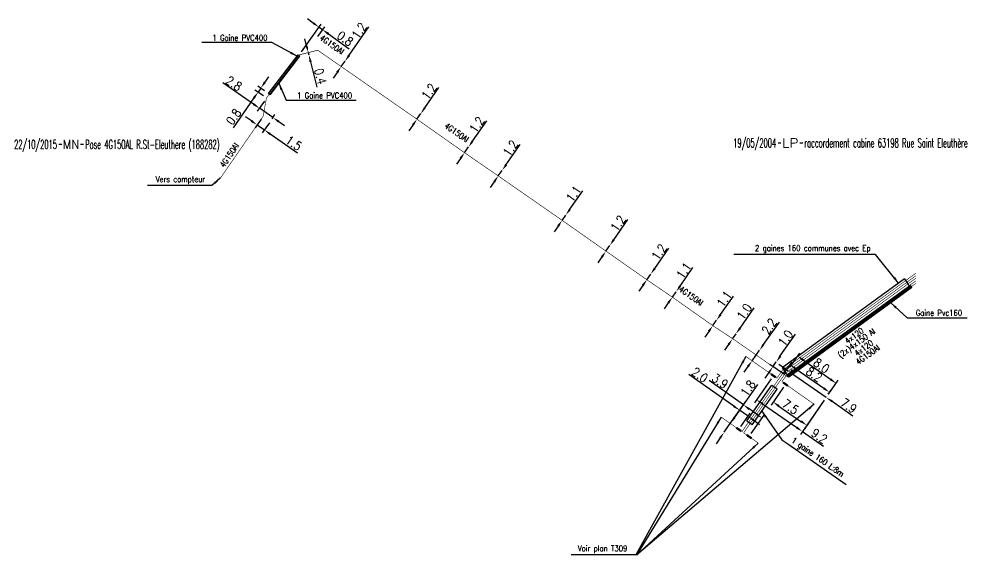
# Model space of a CAD drawing. Header units: millimetres. Extents: x 79134 to 80000, y 145000 to 146008.
# Drawn here: x 79510.7 to 79671.8, y 145165.5 to 145256.6 of the extents above; entities that cross this region are included whole.
import ezdxf
from ezdxf.enums import TextEntityAlignment as Align

# ---------------------------------------------------------------- set-up
doc = ezdxf.new("R2010")
doc.units = ezdxf.units.MM
doc.header["$PDMODE"] = 34
doc.linetypes.add('B_ST_AL', pattern=[2000, 1000, 1000])
doc.layers.get('0').update_dxf_attribs({"linetype": 'CONTINUOUS'})
doc.layers.get('Defpoints').update_dxf_attribs({"linetype": 'CONTINUOUS'})
for name, color, linetype in [('B_100', 3, 'CONTINUOUS'), ('B_110', 1, 'CONTINUOUS'), ('B_300', 7, 'CONTINUOUS'), ('B_400', 7, 'CONTINUOUS'), ('B_910', 7, 'CONTINUOUS')]:
    doc.layers.add(name, color=color, linetype=linetype)
doc.styles.get("Standard").update_dxf_attribs({"font": 'romans.shx', "width": 0.85})
doc.dimstyles.get("Standard").update_dxf_attribs({"dimtxt": 1.5, "dimasz": 1.2, "dimexe": 0.625, "dimexo": 0.625, "dimgap": 0.25, "dimtad": 1, "dimdec": 1, "dimzin": 0, "dimdsep": 46, "dimtxsty": 'Standard', "dimcen": -0.5, "dimclrd": 256, "dimclre": 256, "dimclrt": 256, "dimadec": 0, "dimazin": 0, "dimtfac": 1, "dimtdec": 1, "dimtmove": 0, "dimatfit": 3, "dimfxl": 1, "dimtolj": 1, "dimtzin": 0, "dimarcsym": 0})

# ---------------------------------------------------------------- blocks, each defined once
blk = doc.blocks.new('*D48')
at = {"layer": 'B_100', "linetype": 'Continuous', "lineweight": -2}
for p, q in [((79632.27, 145188.83), (79636.27, 145194.48)), ((79630.54, 145186.38), (79631.58, 145187.85)), ((79631.05, 145186.02), (79631.05, 145186.02)), ((79632.09, 145187.49), (79632.09, 145187.49)), ((79629.85, 145185.4), (79629.16, 145184.42))]:
    blk.add_line(p, q, dxfattribs=at)
at = {"layer": 'B_100', "linetype": 'Continuous'}
for points in [[(79632.11, 145188.94), (79632.44, 145188.71), (79631.58, 145187.85)], [(79629.68, 145185.51), (79630.01, 145185.28), (79630.54, 145186.38)]]:
    blk.add_solid(points, dxfattribs=at)
at = {"layer": 'Defpoints', "color": 0, "linetype": 'Continuous'}
for p in [(79631.58, 145187.85), (79630.54, 145186.38), (79630.54, 145186.38)]:
    blk.add_point(p, dxfattribs=at)
at = {"layer": 'B_100', "linetype": 'Continuous', "insert": (79634.59, 145193.84), "char_height": 1.5, "attachment_point": 5, "rotation": 54.7529}
blk.add_mtext('\\A1;1.8', dxfattribs=at)
blk = doc.blocks.new('*D49')
at = {"layer": 'B_100', "linetype": 'Continuous', "lineweight": -2}
for p, q in [((79641.71, 145197.43), (79643.39, 145199.81)), ((79644.01, 145198.61), (79648.58, 145195.38)), ((79648.24, 145192.81), (79649.92, 145195.19))]:
    blk.add_line(p, q, dxfattribs=at)
at = {"layer": 'B_100', "linetype": 'Continuous'}
for points in [[(79644.12, 145198.77), (79643.89, 145198.44), (79643.03, 145199.3)], [(79648.7, 145195.54), (79648.47, 145195.21), (79649.56, 145194.68)]]:
    blk.add_solid(points, dxfattribs=at)
at = {"layer": 'Defpoints', "color": 0, "linetype": 'Continuous'}
for p in [(79641.34, 145196.92), (79649.56, 145194.68), (79647.88, 145192.3)]:
    blk.add_point(p, dxfattribs=at)
at = {"layer": 'B_100', "linetype": 'Continuous', "insert": (79647.06, 145197.68), "char_height": 1.5, "attachment_point": 5, "rotation": 324.7529}
blk.add_mtext('\\A1;8.0', dxfattribs=at)
blk = doc.blocks.new('B_300_03')
at = {"color": 0, "linetype": 'Continuous'}
blk.add_solid([(-0.5, 0.19), (-0.5, -0.19), (0.5, 0.19), (0.5, -0.19)], dxfattribs=at)
at = {"color": 0, "linetype": 'Continuous', "width": 0.75, "flags": 3}
for tag, p in [('DEF_LEG', (0, -4.25)), ('DEF_COUP', (0, -6.25)), ('DEF_TYPE', (0, -8.25))]:
    blk.add_attdef(tag, text='', height=1.2, dxfattribs=at).set_placement(p, align=Align.MIDDLE)
blk = doc.blocks.new('*D50')
at = {"layer": 'B_100', "linetype": 'Continuous', "lineweight": -2}
for p, q in [((79637.24, 145201.29), (79639.92, 145205.07)), ((79635.28, 145198.51), (79636.55, 145200.31)), ((79634.58, 145197.53), (79633.89, 145196.55))]:
    blk.add_line(p, q, dxfattribs=at)
at = {"layer": 'B_100', "linetype": 'Continuous'}
for points in [[(79637.08, 145201.4), (79637.4, 145201.17), (79636.55, 145200.31)], [(79634.42, 145197.64), (79634.75, 145197.41), (79635.28, 145198.51)]]:
    blk.add_solid(points, dxfattribs=at)
at = {"layer": 'Defpoints', "color": 0, "linetype": 'Continuous'}
for p in [(79636.55, 145200.31), (79636.55, 145200.31), (79635.28, 145198.51)]:
    blk.add_point(p, dxfattribs=at)
at = {"layer": 'B_100', "linetype": 'Continuous', "insert": (79638.18, 145204.36), "char_height": 1.5, "attachment_point": 5, "rotation": 54.7529}
blk.add_mtext('\\A1;2.2', dxfattribs=at)
blk = doc.blocks.new('GIS_MODF')
at = {"color": 0, "linetype": 'Continuous', "flags": 128}
for points in [[(-2.18, -0.01), (-1.68, -0.01)], [(1.52, -0.01), (2.02, -0.01)]]:
    blk.add_lwpolyline(points, dxfattribs=at)
at = {"color": 0, "linetype": 'Continuous', "width": 0.5}
blk.add_attdef('DATE', text='', height=1.5, dxfattribs=at).set_placement((-2.5, -0.8), align=Align.RIGHT)
at = {"color": 0, "linetype": 'Continuous', "width": 1.771291}
blk.add_attdef('USER', text='', height=1.5, dxfattribs=at).set_placement((-1.51, -0.8), (1.28, -0.8), align=Align.FIT)
at = {"color": 0, "linetype": 'Continuous', "width": 0.5}
blk.add_attdef('DESC', (2.29, -0.8), '', height=1.5, dxfattribs=at)
blk = doc.blocks.new('*D161')
at = {"layer": 'B_110', "linetype": 'Continuous', "lineweight": -2}
for p, q in [((79550.2, 145239.25), (79549.21, 145239.93)), ((79551.85, 145239.53), (79550.83, 145238.05)), ((79551.19, 145238.57), (79552.42, 145237.71)), ((79553.26, 145238.93), (79552.06, 145237.2)), ((79553.41, 145237.03), (79558.07, 145233.81))]:
    blk.add_line(p, q, dxfattribs=at)
at = {"layer": 'B_110', "linetype": 'Continuous'}
for points in [[(79550.31, 145239.41), (79550.09, 145239.08), (79551.19, 145238.57)], [(79553.52, 145237.19), (79553.29, 145236.87), (79552.42, 145237.71)]]:
    blk.add_solid(points, dxfattribs=at)
at = {"layer": 'Defpoints', "color": 0, "linetype": 'Continuous'}
for p in [(79552.21, 145240.04), (79553.62, 145239.44), (79552.42, 145237.71)]:
    blk.add_point(p, dxfattribs=at)
at = {"layer": 'B_110', "linetype": 'Continuous', "insert": (79557.41, 145235.48), "char_height": 1.5, "attachment_point": 5, "rotation": 325.3321}
blk.add_mtext('\\A1;1.5', dxfattribs=at)
blk = doc.blocks.new('*D162')
at = {"layer": 'B_110', "linetype": 'Continuous', "lineweight": -2}
for p, q in [((79550.58, 145242.08), (79545.36, 145245.69)), ((79552.41, 145242.62), (79551.21, 145240.89)), ((79553.87, 145239.81), (79551.57, 145241.4)), ((79553.74, 145239.62), (79554.22, 145240.32)), ((79554.86, 145239.12), (79555.84, 145238.44))]:
    blk.add_line(p, q, dxfattribs=at)
at = {"layer": 'B_110', "linetype": 'Continuous'}
for points in [[(79550.69, 145242.25), (79550.46, 145241.92), (79551.57, 145241.4)], [(79554.97, 145239.29), (79554.74, 145238.96), (79553.87, 145239.81)]]:
    blk.add_solid(points, dxfattribs=at)
at = {"layer": 'Defpoints', "color": 0, "linetype": 'Continuous'}
for p in [(79552.77, 145243.14), (79553.38, 145239.1), (79553.87, 145239.81)]:
    blk.add_point(p, dxfattribs=at)
at = {"layer": 'B_110', "linetype": 'Continuous', "insert": (79547.23, 145245.61), "char_height": 1.5, "attachment_point": 5, "rotation": 325.3321}
blk.add_mtext('\\A1;2.8', dxfattribs=at)
blk = doc.blocks.new('*D163')
at = {"layer": 'B_110', "linetype": 'Continuous', "lineweight": -2}
for p, q in [((79552.48, 145245.77), (79553.17, 145246.76)), ((79552.25, 145243.49), (79550.82, 145244.49)), ((79552.46, 145244.33), (79551.28, 145245.15)), ((79551.79, 145244.79), (79551.34, 145244.13)), ((79550.65, 145243.15), (79547.1, 145238.07))]:
    blk.add_line(p, q, dxfattribs=at)
at = {"layer": 'B_110', "linetype": 'Continuous'}
for points in [[(79552.32, 145245.89), (79552.65, 145245.66), (79551.79, 145244.79)], [(79550.48, 145243.27), (79550.81, 145243.04), (79551.34, 145244.13)]]:
    blk.add_solid(points, dxfattribs=at)
at = {"layer": 'Defpoints', "color": 0, "linetype": 'Continuous'}
for p in [(79551.79, 145244.79), (79552.97, 145243.97), (79552.77, 145243.14)]:
    blk.add_point(p, dxfattribs=at)
at = {"layer": 'B_110', "linetype": 'Continuous', "insert": (79547.19, 145239.95), "char_height": 1.5, "attachment_point": 5, "rotation": 55.0636}
blk.add_mtext('\\A1;0.8', dxfattribs=at)
blk = doc.blocks.new('*D164')
at = {"layer": 'B_110', "linetype": 'Continuous', "lineweight": -2}
for p, q in [((79559.59, 145252.01), (79559.3, 145253.18)), ((79559.88, 145250.85), (79559.98, 145250.46)), ((79560.27, 145249.3), (79561.34, 145245))]:
    blk.add_line(p, q, dxfattribs=at)
at = {"layer": 'B_110', "linetype": 'Continuous'}
for points in [[(79559.78, 145252.06), (79559.39, 145251.96), (79559.88, 145250.85)], [(79560.46, 145249.34), (79560.07, 145249.25), (79559.98, 145250.46)]]:
    blk.add_solid(points, dxfattribs=at)
at = {"layer": 'Defpoints', "color": 0, "linetype": 'Continuous'}
for p in [(79559.88, 145250.85), (79559.98, 145250.46), (79559.98, 145250.46)]:
    blk.add_point(p, dxfattribs=at)
at = {"layer": 'B_110', "linetype": 'Continuous', "insert": (79561.92, 145246.81), "char_height": 1.5, "attachment_point": 5, "rotation": 284.0557}
blk.add_mtext('\\A1;0.4', dxfattribs=at)
blk = doc.blocks.new('*D165')
at = {"layer": 'B_110', "linetype": 'Continuous', "lineweight": -2}
for p, q in [((79566.81, 145250.39), (79570.19, 145255.23)), ((79565.46, 145248.47), (79566.12, 145249.41)), ((79564.78, 145247.48), (79564.09, 145246.5))]:
    blk.add_line(p, q, dxfattribs=at)
at = {"layer": 'B_110', "linetype": 'Continuous'}
for points in [[(79566.64, 145250.51), (79566.97, 145250.28), (79566.12, 145249.41)], [(79564.61, 145247.6), (79564.94, 145247.37), (79565.46, 145248.47)]]:
    blk.add_solid(points, dxfattribs=at)
at = {"layer": 'Defpoints', "color": 0, "linetype": 'Continuous'}
for p in [(79566.12, 145249.41), (79566.12, 145249.41), (79565.46, 145248.47)]:
    blk.add_point(p, dxfattribs=at)
at = {"layer": 'B_110', "linetype": 'Continuous', "insert": (79568.51, 145254.58), "char_height": 1.5, "attachment_point": 5, "rotation": 55.0749}
blk.add_mtext('\\A1;1.2', dxfattribs=at)
blk = doc.blocks.new('*D166')
at = {"layer": 'B_110', "linetype": 'Continuous', "lineweight": -2, "transparency": 16777216}
for p, q in [((79579.68, 145241.47), (79582.06, 145244.91)), ((79578.34, 145239.54), (79578.99, 145240.48)), ((79577.65, 145238.55), (79576.97, 145237.57))]:
    blk.add_line(p, q, dxfattribs=at)
at = {"layer": 'B_110', "linetype": 'Continuous', "transparency": 16777216}
for points in [[(79579.51, 145241.58), (79579.84, 145241.36), (79578.99, 145240.48)], [(79577.49, 145238.67), (79577.82, 145238.44), (79578.34, 145239.54)]]:
    blk.add_solid(points, dxfattribs=at)
at = {"layer": 'Defpoints', "color": 0, "linetype": 'Continuous', "transparency": 16777216}
for p in [(79578.34, 145239.54), (79578.99, 145240.48), (79578.99, 145240.48)]:
    blk.add_point(p, dxfattribs=at)
at = {"layer": 'B_110', "linetype": 'Continuous', "transparency": 16777216, "insert": (79580.39, 145244.25), "char_height": 1.5, "attachment_point": 5, "rotation": 55.2606}
blk.add_mtext('\\A1;1.2', dxfattribs=at)
blk = doc.blocks.new('*D167')
at = {"layer": 'B_110', "linetype": 'Continuous', "lineweight": -2, "transparency": 16777216}
for p, q in [((79587.79, 145235.81), (79590.19, 145239.25)), ((79586.42, 145233.85), (79587.1, 145234.83)), ((79585.73, 145232.86), (79585.05, 145231.88))]:
    blk.add_line(p, q, dxfattribs=at)
at = {"layer": 'B_110', "linetype": 'Continuous', "transparency": 16777216}
for points in [[(79587.63, 145235.93), (79587.95, 145235.7), (79587.1, 145234.83)], [(79585.57, 145232.98), (79585.9, 145232.75), (79586.42, 145233.85)]]:
    blk.add_solid(points, dxfattribs=at)
at = {"layer": 'Defpoints', "color": 0, "linetype": 'Continuous', "transparency": 16777216}
for p in [(79587.1, 145234.83), (79587.1, 145234.83), (79586.42, 145233.85)]:
    blk.add_point(p, dxfattribs=at)
at = {"layer": 'B_110', "linetype": 'Continuous', "transparency": 16777216, "insert": (79588.51, 145238.6), "char_height": 1.5, "attachment_point": 5, "rotation": 55.1214}
blk.add_mtext('\\A1;1.2', dxfattribs=at)
blk = doc.blocks.new('*D168')
at = {"layer": 'B_110', "linetype": 'Continuous', "lineweight": -2, "transparency": 16777216}
for p, q in [((79593.51, 145231.83), (79595.9, 145235.26)), ((79592.16, 145229.9), (79592.82, 145230.84)), ((79591.47, 145228.91), (79590.79, 145227.93))]:
    blk.add_line(p, q, dxfattribs=at)
at = {"layer": 'B_110', "linetype": 'Continuous', "transparency": 16777216}
for points in [[(79593.34, 145231.94), (79593.67, 145231.71), (79592.82, 145230.84)], [(79591.31, 145229.03), (79591.64, 145228.8), (79592.16, 145229.9)]]:
    blk.add_solid(points, dxfattribs=at)
at = {"layer": 'Defpoints', "color": 0, "linetype": 'Continuous', "transparency": 16777216}
for p in [(79592.16, 145229.9), (79592.82, 145230.84), (79592.82, 145230.84)]:
    blk.add_point(p, dxfattribs=at)
at = {"layer": 'B_110', "linetype": 'Continuous', "transparency": 16777216, "insert": (79594.23, 145234.61), "char_height": 1.5, "attachment_point": 5, "rotation": 55.0841}
blk.add_mtext('\\A1;1.2', dxfattribs=at)
blk = doc.blocks.new('*D169')
at = {"layer": 'B_110', "linetype": 'Continuous', "lineweight": -2, "transparency": 16777216}
for p, q in [((79604.33, 145224.24), (79606.52, 145227.38)), ((79603.01, 145222.36), (79603.64, 145223.26)), ((79602.32, 145221.38), (79601.63, 145220.39))]:
    blk.add_line(p, q, dxfattribs=at)
at = {"layer": 'B_110', "linetype": 'Continuous', "transparency": 16777216}
for points in [[(79604.17, 145224.36), (79604.49, 145224.13), (79603.64, 145223.26)], [(79602.16, 145221.49), (79602.49, 145221.26), (79603.01, 145222.36)]]:
    blk.add_solid(points, dxfattribs=at)
at = {"layer": 'Defpoints', "color": 0, "linetype": 'Continuous', "transparency": 16777216}
for p in [(79603.64, 145223.26), (79603.64, 145223.26), (79603.01, 145222.36)]:
    blk.add_point(p, dxfattribs=at)
at = {"layer": 'B_110', "linetype": 'Continuous', "transparency": 16777216, "insert": (79604.95, 145226.87), "char_height": 1.5, "attachment_point": 5, "rotation": 54.9867}
blk.add_mtext('\\A1;1.1', dxfattribs=at)
blk = doc.blocks.new('*D170')
at = {"layer": 'B_110', "linetype": 'Continuous', "lineweight": -2, "transparency": 16777216}
for p, q in [((79611.79, 145219.06), (79614.18, 145222.5)), ((79610.45, 145217.13), (79611.1, 145218.08)), ((79609.76, 145216.15), (79609.08, 145215.16))]:
    blk.add_line(p, q, dxfattribs=at)
at = {"layer": 'B_110', "linetype": 'Continuous', "transparency": 16777216}
for points in [[(79611.62, 145219.18), (79611.95, 145218.95), (79611.1, 145218.08)], [(79609.6, 145216.26), (79609.93, 145216.03), (79610.45, 145217.13)]]:
    blk.add_solid(points, dxfattribs=at)
at = {"layer": 'Defpoints', "color": 0, "linetype": 'Continuous', "transparency": 16777216}
for p in [(79610.45, 145217.13), (79611.1, 145218.08), (79611.1, 145218.08)]:
    blk.add_point(p, dxfattribs=at)
at = {"layer": 'B_110', "linetype": 'Continuous', "transparency": 16777216, "insert": (79612.5, 145221.85), "char_height": 1.5, "attachment_point": 5, "rotation": 55.2258}
blk.add_mtext('\\A1;1.2', dxfattribs=at)
blk = doc.blocks.new('*D171')
at = {"layer": 'B_110', "linetype": 'Continuous', "lineweight": -2, "transparency": 16777216}
for p, q in [((79618.75, 145214.2), (79621.15, 145217.63)), ((79617.4, 145212.27), (79618.06, 145213.22)), ((79616.71, 145211.29), (79616.02, 145210.31))]:
    blk.add_line(p, q, dxfattribs=at)
at = {"layer": 'B_110', "linetype": 'Continuous', "transparency": 16777216}
for points in [[(79618.58, 145214.31), (79618.91, 145214.09), (79618.06, 145213.22)], [(79616.55, 145211.41), (79616.88, 145211.18), (79617.4, 145212.27)]]:
    blk.add_solid(points, dxfattribs=at)
at = {"layer": 'Defpoints', "color": 0, "linetype": 'Continuous', "transparency": 16777216}
for p in [(79617.4, 145212.27), (79618.06, 145213.22), (79618.06, 145213.22)]:
    blk.add_point(p, dxfattribs=at)
at = {"layer": 'B_110', "linetype": 'Continuous', "transparency": 16777216, "insert": (79619.47, 145216.98), "char_height": 1.5, "attachment_point": 5, "rotation": 55.0427}
blk.add_mtext('\\A1;1.2', dxfattribs=at)
blk = doc.blocks.new('*D172')
at = {"layer": 'B_110', "linetype": 'Continuous', "lineweight": -2, "transparency": 16777216}
for p, q in [((79623.05, 145211.19), (79625.24, 145214.33)), ((79621.74, 145209.31), (79622.37, 145210.21)), ((79621.05, 145208.32), (79620.36, 145207.34))]:
    blk.add_line(p, q, dxfattribs=at)
at = {"layer": 'B_110', "linetype": 'Continuous', "transparency": 16777216}
for points in [[(79622.89, 145211.31), (79623.22, 145211.08), (79622.37, 145210.21)], [(79620.89, 145208.44), (79621.21, 145208.21), (79621.74, 145209.31)]]:
    blk.add_solid(points, dxfattribs=at)
at = {"layer": 'Defpoints', "color": 0, "linetype": 'Continuous', "transparency": 16777216}
for p in [(79622.37, 145210.21), (79622.37, 145210.21), (79621.74, 145209.31)]:
    blk.add_point(p, dxfattribs=at)
at = {"layer": 'B_110', "linetype": 'Continuous', "transparency": 16777216, "insert": (79623.67, 145213.82), "char_height": 1.5, "attachment_point": 5, "rotation": 55.0816}
blk.add_mtext('\\A1;1.1', dxfattribs=at)
blk = doc.blocks.new('*D173')
at = {"layer": 'B_110', "linetype": 'Continuous', "lineweight": -2, "transparency": 16777216}
for p, q in [((79629.93, 145206.36), (79632.12, 145209.5)), ((79628.61, 145204.47), (79629.24, 145205.38)), ((79627.92, 145203.49), (79627.24, 145202.51))]:
    blk.add_line(p, q, dxfattribs=at)
at = {"layer": 'B_110', "linetype": 'Continuous', "transparency": 16777216}
for points in [[(79629.76, 145206.47), (79630.09, 145206.24), (79629.24, 145205.38)], [(79627.76, 145203.6), (79628.09, 145203.38), (79628.61, 145204.47)]]:
    blk.add_solid(points, dxfattribs=at)
at = {"layer": 'Defpoints', "color": 0, "linetype": 'Continuous', "transparency": 16777216}
for p in [(79629.24, 145205.38), (79629.24, 145205.38), (79628.61, 145204.47)]:
    blk.add_point(p, dxfattribs=at)
at = {"layer": 'B_110', "linetype": 'Continuous', "transparency": 16777216, "insert": (79630.55, 145208.99), "char_height": 1.5, "attachment_point": 5, "rotation": 55.0816}
blk.add_mtext('\\A1;1.1', dxfattribs=at)
blk = doc.blocks.new('*D174')
at = {"layer": 'B_110', "linetype": 'Continuous', "lineweight": -2, "transparency": 16777216}
for p, q in [((79633.23, 145204.06), (79635.63, 145207.5)), ((79631.98, 145202.26), (79632.55, 145203.08)), ((79631.29, 145201.27), (79630.6, 145200.29))]:
    blk.add_line(p, q, dxfattribs=at)
at = {"layer": 'B_110', "linetype": 'Continuous', "transparency": 16777216}
for points in [[(79633.07, 145204.18), (79633.4, 145203.95), (79632.55, 145203.08)], [(79631.13, 145201.39), (79631.45, 145201.16), (79631.98, 145202.26)]]:
    blk.add_solid(points, dxfattribs=at)
at = {"layer": 'Defpoints', "color": 0, "linetype": 'Continuous', "transparency": 16777216}
for p in [(79631.98, 145202.26), (79632.55, 145203.08), (79632.55, 145203.08)]:
    blk.add_point(p, dxfattribs=at)
at = {"layer": 'B_110', "linetype": 'Continuous', "transparency": 16777216, "insert": (79633.95, 145206.84), "char_height": 1.5, "attachment_point": 5, "rotation": 55.1573}
blk.add_mtext('\\A1;1.0', dxfattribs=at)
blk = doc.blocks.new('*D175')
at = {"layer": 'B_110', "linetype": 'Continuous', "lineweight": -2}
for p, q in [((79640.08, 145199.32), (79642.64, 145203.01)), ((79640.77, 145196.15), (79638.31, 145197.86)), ((79638.82, 145197.5), (79639.4, 145198.33)), ((79638.14, 145196.51), (79637.46, 145195.53))]:
    blk.add_line(p, q, dxfattribs=at)
at = {"layer": 'B_110', "linetype": 'Continuous'}
for points in [[(79639.92, 145199.43), (79640.25, 145199.2), (79639.4, 145198.33)], [(79637.98, 145196.63), (79638.3, 145196.4), (79638.82, 145197.5)]]:
    blk.add_solid(points, dxfattribs=at)
at = {"layer": 'Defpoints', "color": 0, "linetype": 'Continuous'}
for p in [(79639.4, 145198.33), (79639.4, 145198.33), (79641.29, 145195.79)]:
    blk.add_point(p, dxfattribs=at)
at = {"layer": 'B_110', "linetype": 'Continuous', "insert": (79640.97, 145202.35), "char_height": 1.5, "attachment_point": 5, "rotation": 55.2871}
blk.add_mtext('\\A1;1.0', dxfattribs=at)
blk = doc.blocks.new('*D176')
at = {"layer": 'B_110', "linetype": 'Continuous', "lineweight": -2}
for p, q in [((79640.8, 145197.2), (79639.82, 145197.88)), ((79641.64, 145196.31), (79642.15, 145197.03)), ((79641.79, 145196.52), (79647.88, 145192.3)), ((79647.52, 145191.79), (79647.52, 145191.79)), ((79648.86, 145191.62), (79652.41, 145189.16))]:
    blk.add_line(p, q, dxfattribs=at)
at = {"layer": 'B_110', "linetype": 'Continuous'}
for points in [[(79640.92, 145197.37), (79640.69, 145197.04), (79641.79, 145196.52)], [(79648.98, 145191.78), (79648.75, 145191.45), (79647.88, 145192.3)]]:
    blk.add_solid(points, dxfattribs=at)
at = {"layer": 'Defpoints', "color": 0, "linetype": 'Continuous'}
for p in [(79641.29, 145195.79), (79647.88, 145192.3), (79647.88, 145192.3)]:
    blk.add_point(p, dxfattribs=at)
at = {"layer": 'B_110', "linetype": 'Continuous', "insert": (79651.7, 145190.87), "char_height": 1.5, "attachment_point": 5, "rotation": 325.2864}
blk.add_mtext('\\A1;7.9', dxfattribs=at)
blk = doc.blocks.new('*D180')
at = {"layer": 'B_110', "linetype": 'Continuous', "lineweight": -2}
for p, q in [((79558.72, 145250.97), (79562.07, 145255.68)), ((79560.73, 145255.87), (79559.76, 145256.56)), ((79561.48, 145253.56), (79562.68, 145255.24)), ((79561.71, 145255.17), (79562.32, 145254.73)), ((79563.3, 145254.04), (79566.85, 145251.5))]:
    blk.add_line(p, q, dxfattribs=at)
at = {"layer": 'B_110', "linetype": 'Continuous'}
for points in [[(79560.85, 145256.03), (79560.62, 145255.7), (79561.71, 145255.17)], [(79563.41, 145254.2), (79563.18, 145253.87), (79562.32, 145254.73)]]:
    blk.add_solid(points, dxfattribs=at)
at = {"layer": 'Defpoints', "color": 0, "linetype": 'Continuous'}
for p in [(79562.32, 145254.73), (79561.12, 145253.05), (79558.35, 145250.47)]:
    blk.add_point(p, dxfattribs=at)
at = {"layer": 'B_110', "linetype": 'Continuous', "insert": (79566.14, 145253.23), "char_height": 1.5, "attachment_point": 5, "rotation": 324.4796}
blk.add_mtext('\\A1;0.8', dxfattribs=at)
blk = doc.blocks.new('*D181')
at = {"layer": 'B_100', "linetype": 'Continuous', "lineweight": -2}
for p, q in [((79640.63, 145196.24), (79642.08, 145198.33)), ((79642.71, 145197.13), (79647.48, 145193.83)), ((79648.23, 145192.81), (79648.82, 145193.66))]:
    blk.add_line(p, q, dxfattribs=at)
at = {"layer": 'B_100', "linetype": 'Continuous'}
for points in [[(79642.82, 145197.3), (79642.6, 145196.97), (79641.72, 145197.82)], [(79647.59, 145193.99), (79647.36, 145193.66), (79648.46, 145193.15)]]:
    blk.add_solid(points, dxfattribs=at)
at = {"layer": 'Defpoints', "color": 0, "linetype": 'Continuous'}
for p in [(79640.28, 145195.73), (79648.46, 145193.15), (79647.88, 145192.3)]:
    blk.add_point(p, dxfattribs=at)
at = {"layer": 'B_100', "linetype": 'Continuous', "insert": (79645.83, 145196.19), "char_height": 1.5, "attachment_point": 5, "rotation": 325.2864}
blk.add_mtext('\\A1;8.2', dxfattribs=at)
blk = doc.blocks.new('*D182')
at = {"layer": 'B_300', "color": 0, "linetype": 'Continuous', "lineweight": -2}
for p, q in [((79640.61, 145194.02), (79638.51, 145190.99)), ((79639.85, 145190.82), (79643.59, 145188.22)), ((79647.52, 145191.79), (79644.23, 145187.03))]:
    blk.add_line(p, q, dxfattribs=at)
at = {"layer": 'B_300', "color": 0, "linetype": 'Continuous'}
for points in [[(79639.97, 145190.98), (79639.74, 145190.65), (79638.87, 145191.5)], [(79643.71, 145188.39), (79643.48, 145188.06), (79644.58, 145187.54)]]:
    blk.add_solid(points, dxfattribs=at)
at = {"layer": 'Defpoints', "color": 0, "linetype": 'Continuous'}
for p in [(79640.97, 145194.53), (79647.88, 145192.3), (79644.58, 145187.54)]:
    blk.add_point(p, dxfattribs=at)
at = {"layer": 'B_300', "color": 0, "linetype": 'Continuous', "insert": (79641.82, 145190.67), "char_height": 1.5, "attachment_point": 5, "rotation": 325.2864}
blk.add_mtext('\\A1;7.5', dxfattribs=at)
blk = doc.blocks.new('*D183')
at = {"layer": 'B_300', "color": 0, "linetype": 'Continuous', "lineweight": -2}
for p, q in [((79638.55, 145195.46), (79635.71, 145191.36)), ((79637.05, 145191.19), (79642.86, 145187.17)), ((79647.52, 145191.79), (79643.49, 145185.97)), ((79643.85, 145186.48), (79647.44, 145183.99))]:
    blk.add_line(p, q, dxfattribs=at)
at = {"layer": 'B_300', "color": 0, "linetype": 'Continuous'}
for points in [[(79637.17, 145191.36), (79636.94, 145191.03), (79636.06, 145191.88)], [(79642.98, 145187.33), (79642.75, 145187), (79643.85, 145186.48)]]:
    blk.add_solid(points, dxfattribs=at)
at = {"layer": 'Defpoints', "color": 0, "linetype": 'Continuous'}
for p in [(79638.9, 145195.97), (79647.88, 145192.3), (79643.85, 145186.48)]:
    blk.add_point(p, dxfattribs=at)
at = {"layer": 'B_300', "color": 0, "linetype": 'Continuous', "insert": (79646.71, 145185.72), "char_height": 1.5, "attachment_point": 5, "rotation": 325.2864}
blk.add_mtext('\\A1;9.2', dxfattribs=at)
blk = doc.blocks.new('*D184')
at = {"layer": 'B_300', "color": 0, "linetype": 'Continuous', "lineweight": -2}
for p, q in [((79632.19, 145190.79), (79624.53, 145196.2)), ((79630.9, 145186.89), (79633.53, 145190.61)), ((79634.59, 145189.09), (79633.17, 145190.1)), ((79633.37, 145187.36), (79634.95, 145189.6)), ((79635.57, 145188.4), (79636.55, 145187.71))]:
    blk.add_line(p, q, dxfattribs=at)
at = {"layer": 'B_300', "color": 0, "linetype": 'Continuous'}
for points in [[(79632.3, 145190.95), (79632.07, 145190.63), (79633.17, 145190.1)], [(79635.69, 145188.56), (79635.46, 145188.23), (79634.59, 145189.09)]]:
    blk.add_solid(points, dxfattribs=at)
at = {"layer": 'Defpoints', "color": 0, "linetype": 'Continuous'}
for p in [(79633.17, 145190.1), (79630.54, 145186.38), (79633.01, 145186.85)]:
    blk.add_point(p, dxfattribs=at)
at = {"layer": 'B_300', "color": 0, "linetype": 'Continuous', "insert": (79626.4, 145196.1), "char_height": 1.5, "attachment_point": 5, "rotation": 324.7529}
blk.add_mtext('\\A1;2.0', dxfattribs=at)
blk = doc.blocks.new('*D185')
at = {"layer": 'B_300', "color": 0, "linetype": 'Continuous', "lineweight": -2}
for p, q in [((79633.81, 145191.01), (79627.98, 145195.13)), ((79630.9, 145186.89), (79634.17, 145191.52)), ((79636.02, 145189.45), (79634.79, 145190.32)), ((79635.14, 145186.13), (79637.36, 145189.27))]:
    blk.add_line(p, q, dxfattribs=at)
at = {"layer": 'B_300', "color": 0, "linetype": 'Continuous'}
for points in [[(79634.91, 145190.48), (79634.68, 145190.15), (79633.81, 145191.01)], [(79636.13, 145189.61), (79635.9, 145189.29), (79637, 145188.76)]]:
    blk.add_solid(points, dxfattribs=at)
at = {"layer": 'Defpoints', "color": 0, "linetype": 'Continuous'}
for p in [(79633.81, 145191.01), (79630.54, 145186.38), (79634.78, 145185.62)]:
    blk.add_point(p, dxfattribs=at)
at = {"layer": 'B_300', "color": 0, "linetype": 'Continuous', "insert": (79629.83, 145195.05), "char_height": 1.5, "attachment_point": 5, "rotation": 324.7529}
blk.add_mtext('\\A1;3.9', dxfattribs=at)

msp = doc.modelspace()

# ---------------------------------------------------------------- linework, layer by layer
at = {"layer": 'B_100', "const_width": 0.1, "flags": 128}
for points in [[(79638.99, 145195.91), (79639.5, 145195.56), (79640.46, 145196.92), (79663.1, 145213.38)], [(79663.1, 145212.08), (79641.22, 145196.18), (79640.7, 145195.44), (79640.7, 145195.44), (79640.36, 145194.96), (79640.56, 145194.82)], [(79641.38, 145194.24), (79645.84, 145191.12)]]:
    msp.add_lwpolyline(points, dxfattribs=at)
at = {"layer": 'B_100', "linetype": 'Continuous', "const_width": 0.1, "flags": 128}
for points in [[(79633.42, 145186.57), (79633.56, 145186.47), (79639.92, 145195.56), (79640.01, 145195.68), (79640.71, 145196.68), (79663.1, 145212.95)], [(79634.37, 145185.9), (79633.85, 145186.27), (79640.15, 145195.27), (79640.23, 145195.38), (79640.97, 145196.43), (79663.1, 145212.52)], [(79630.04, 145188.93), (79632.6, 145187.14)], [(79636.33, 145184.53), (79635.19, 145185.33)]]:
    msp.add_lwpolyline(points, dxfattribs=at)
at = {"layer": 'B_100', "flags": 128}
msp.add_lwpolyline([(79634.24, 145199.23, 0.1, 0.1, 0), (79635.28, 145198.51, 0.1, 0.1, 0), (79638.49, 145196.26, 0, 0, 0)], format="xyseb", dxfattribs=at)
at = {"layer": 'B_110', "linetype": 'B_ST_AL', "const_width": 0.1, "flags": 128}
msp.add_lwpolyline([(79663.1, 145211.65), (79662.34, 145211.1), (79641.29, 145195.79), (79631.98, 145202.26), (79628.61, 145204.47), (79621.74, 145209.31), (79617.4, 145212.27), (79610.45, 145217.13), (79603.01, 145222.36), (79592.16, 145229.9), (79586.42, 145233.85), (79578.34, 145239.54), (79565.47, 145248.48), (79561.48, 145251.25), (79559.88, 145250.85), (79558.35, 145250.47), (79552.77, 145243.14), (79552.21, 145240.04), (79544.92, 145229.5)], dxfattribs=at)
at = {"layer": 'B_400', "color": 7, "linetype": 'CONTINUOUS'}
for p, q in [((79553.11, 145243.88), (79558.15, 145250.48)), ((79558.15, 145250.48), (79558.29, 145250.38)), ((79558.43, 145250.27), (79558.29, 145250.38)), ((79553.38, 145243.67), (79558.43, 145250.27)), ((79553.11, 145243.88), (79553.24, 145243.78)), ((79553.38, 145243.67), (79553.24, 145243.78)), ((79661.18, 145212.42), (79640.4, 145197.31)), ((79661.18, 145212.42), (79661.7, 145211.71)), ((79662.21, 145211), (79661.7, 145211.71)), ((79662.24, 145211.24), (79641.32, 145196.04)), ((79662.21, 145211), (79641.43, 145195.89)), ((79662.45, 145210.96), (79641.53, 145195.75)), ((79662.24, 145211.24), (79662.34, 145211.1)), ((79662.45, 145210.96), (79662.34, 145211.1)), ((79640.4, 145197.31), (79640.91, 145196.6)), ((79641.43, 145195.89), (79640.91, 145196.6)), ((79641.32, 145196.04), (79641.43, 145195.89)), ((79641.53, 145195.75), (79641.43, 145195.89)), ((79634.38, 145188.29), (79638.61, 145194.35)), ((79638.61, 145194.35), (79639.07, 145194.03)), ((79639.53, 145193.7), (79639.07, 145194.03)), ((79635.3, 145187.65), (79639.53, 145193.7)), ((79634.38, 145188.29), (79634.84, 145187.97)), ((79635.3, 145187.65), (79634.84, 145187.97))]:
    msp.add_line(p, q, dxfattribs=at)

# ---------------------------------------------------------------- block references
at = {"layer": 'B_100', "linetype": 'Continuous'}
ref = msp.add_blockref('GIS_MODF', (79641.87, 145235.55), dxfattribs=at)
ref.add_attrib('DATE', '19/05/2004', dxfattribs={"layer": '0', "color": 0, "linetype": 'Continuous', "height": 1.5, "width": 0.5}).set_placement((79639.37, 145234.75), align=Align.RIGHT)
ref.add_attrib('USER', 'LP', dxfattribs={"layer": '0', "color": 0, "linetype": 'Continuous', "height": 1.5, "width": 1.113383}).set_placement((79640.36, 145234.75), (79643.15, 145234.75), align=Align.FIT)
ref.add_attrib('DESC', 'raccordement cabine 63198 Rue Saint Eleuthère', (79644.16, 145234.75), dxfattribs={"layer": '0', "color": 0, "linetype": 'Continuous', "height": 1.5, "width": 0.5})
at = {"layer": 'B_300', "rotation": 324.999726233921}
for p in [(79638.9, 145195.97), (79640.97, 145194.53), (79633.01, 145186.85), (79634.78, 145185.62)]:
    msp.add_blockref('B_300_03', p, dxfattribs=at)
at = {"layer": 'B_910', "color": 7}
ref = msp.add_blockref('GIS_MODF', (79519.68, 145235.31), dxfattribs=at)
ref.add_attrib('DATE', '22/10/2015', dxfattribs={"layer": '0', "color": 0, "linetype": 'Continuous', "height": 1.5, "width": 0.5}).set_placement((79517.18, 145234.51), align=Align.RIGHT)
ref.add_attrib('USER', 'MN', dxfattribs={"layer": '0', "color": 0, "linetype": 'Continuous', "height": 1.5, "width": 0.927819}).set_placement((79518.17, 145234.51), (79520.96, 145234.51), align=Align.FIT)
ref.add_attrib('DESC', 'Pose 4G150AL R.St-Eleuthere (188282)', (79521.97, 145234.51), dxfattribs={"layer": '0', "color": 0, "linetype": 'Continuous', "height": 1.5, "width": 0.5})

# ---------------------------------------------------------------- texts
at = {"layer": 'B_100', "linetype": 'Continuous', "char_height": 1, "attachment_point": 4, "rotation": 36.0139}
for s, insert in [('\\A1;(2x)4x150 Al', (79650.12, 145199.18)), ('\\A1;4x120', (79651.2, 145201.73)), ('\\A1;4x120', (79652.83, 145199.64))]:
    msp.add_mtext(s, dxfattribs=dict(at, insert=insert))
at = {"layer": 'B_100', "linetype": 'Continuous', "insert": (79614.09, 145166.48), "char_height": 1, "attachment_point": 6}
msp.add_mtext('\\A1;Voir plan T309', dxfattribs=at)
at = {"layer": 'B_110', "linetype": 'Continuous', "width": 0.85}
for rotation, p in [(325.2035, (79561.7, 145253.12)), (325.2035, (79582.9, 145238.2)), (56.148, (79545.58, 145231.22)), (325.2035, (79622.73, 145210.43)), (36.0139, (79653.34, 145197.77))]:
    msp.add_text('4G150Al', height=1, rotation=rotation, dxfattribs=at).set_placement(p)
at = {"layer": 'B_110', "linetype": 'Continuous', "insert": (79542.34, 145228.51), "char_height": 1, "attachment_point": 9}
msp.add_mtext('\\A1;Vers compteur', dxfattribs=at)
at = {"layer": 'B_400', "linetype": 'Continuous', "char_height": 1}
for s, insert, attachment_point in [('\\A1;1 Gaine PVC400', (79552.94, 145252.86), 9), ('\\A1;1 Gaine PVC400', (79567.32, 145243.06), 9), ('\\A1;2 gaines 160 communes avec Ep', (79655.41, 145217.48), 6), ('\\A1;Gaine Pvc160', (79663.1, 145207.14), 1)]:
    msp.add_mtext(s, dxfattribs=dict(at, insert=insert, attachment_point=attachment_point))
at = {"layer": 'B_400', "linetype": 'Continuous', "insert": (79642.06, 145185.02), "char_height": 1, "attachment_point": 4, "rotation": 325.0303}
msp.add_mtext('\\A1;1 gaine 160 L:8m', dxfattribs=at)

# ---------------------------------------------------------------- dimensions: what is measured, and where the dimension line sits
at = {"layer": 'B_100', "linetype": 'Continuous'}
for base, p1, p2, angle, override, picture, middle in [((79636.55, 145200.31), (79635.28, 145198.51), (79636.55, 145200.31), 54.7529, {"dimse1": 1, "dimse2": 1, "dimclrd": 256, "dimclre": 256}, '*D50', (79639, 145203.78)), ((79649.56, 145194.68), (79641.34, 145196.92), (79647.88, 145192.3), 324.7529, {"dimclrd": 256, "dimclre": 256}, '*D49', (79646.48, 145196.86)), ((79630.54, 145186.38), (79631.58, 145187.85), (79630.54, 145186.38), 234.7529, {"dimclrd": 256, "dimclre": 256}, '*D48', (79635.41, 145193.26))]:
    dim = msp.add_linear_dim(base=base, p1=p1, p2=p2, angle=angle, dimstyle='Standard', override=override, dxfattribs=at)
    dim.commit()
    dim.dimension.update_dxf_attribs({"geometry": picture, "text_midpoint": middle, "dimtype": 161})
dim = msp.add_linear_dim(base=(79648.46, 145193.15), p1=(79640.28, 145195.73), p2=(79647.88, 145192.3), angle=145.2864, dimstyle='Standard', dxfattribs=at)
dim.commit()
dim.dimension.update_dxf_attribs({"geometry": '*D181', "text_midpoint": (79645.26, 145195.36), "dimtype": 160})
at = {"layer": 'B_110', "linetype": 'Continuous'}
for base, p1, p2, angle, override, picture, middle in [((79562.3197, 145254.7323), (79558.353, 145250.4662), (79561.1208, 145253.0527), 144.4796, {"dimatfit": 0}, '*D180', (79565.5637, 145252.4166)), ((79566.1214, 145249.4104), (79565.463, 145248.4675), (79566.1214, 145249.4104), 235.0749, {"dimscale": 1, "dimlfac": 1, "dimlunit": 2, "dimatfit": 0}, '*D165', (79569.3297, 145254.005)), ((79559.98, 145250.46), (79559.88, 145250.85), (79559.98, 145250.46), 104.0557, {"dimatfit": 0}, '*D164', (79560.95, 145246.56)), ((79553.87, 145239.81), (79552.77, 145243.14), (79553.38, 145239.1), 145.3321, {"dimatfit": 0}, '*D162', (79546.67, 145244.79)), ((79551.79, 145244.79), (79552.77, 145243.14), (79552.97, 145243.97), 235.0636, {"dimatfit": 0}, '*D163', (79548.01, 145239.37)), ((79578.99, 145240.48), (79578.34, 145239.54), (79578.99, 145240.48), 235.2606, {"dimscale": 1, "dimlfac": 1, "dimlunit": 2, "dimatfit": 0}, '*D166', (79581.21, 145243.68)), ((79552.42, 145237.71), (79552.21, 145240.04), (79553.62, 145239.44), 145.3321, {"dimatfit": 0}, '*D161', (79556.84, 145234.66)), ((79587.1, 145234.83), (79586.42, 145233.85), (79587.1, 145234.83), 235.1214, {"dimscale": 1, "dimlfac": 1, "dimlunit": 2, "dimatfit": 0}, '*D167', (79589.33, 145238.03)), ((79592.82, 145230.84), (79592.16, 145229.9), (79592.82, 145230.84), 235.0841, {"dimscale": 1, "dimlfac": 1, "dimlunit": 2, "dimatfit": 0}, '*D168', (79595.05, 145234.04)), ((79603.64, 145223.26), (79603.01, 145222.36), (79603.64, 145223.26), 234.9867, {"dimscale": 1, "dimlfac": 1, "dimlunit": 2, "dimatfit": 0}, '*D169', (79605.77, 145226.3)), ((79611.1, 145218.08), (79610.45, 145217.13), (79611.1, 145218.08), 235.2258, {"dimscale": 1, "dimlfac": 1, "dimlunit": 2, "dimatfit": 0}, '*D170', (79613.33, 145221.28)), ((79618.0578, 145213.2168), (79617.3989, 145212.2743), (79618.0578, 145213.2168), 235.0427, {"dimscale": 1, "dimlfac": 1, "dimlunit": 2, "dimatfit": 0}, '*D171', (79620.2893, 145216.4088)), ((79622.37, 145210.21), (79621.74, 145209.31), (79622.37, 145210.21), 235.0816, {"dimscale": 1, "dimlfac": 1, "dimlunit": 2, "dimatfit": 0}, '*D172', (79624.49, 145213.25)), ((79629.24, 145205.38), (79628.61, 145204.47), (79629.24, 145205.38), 235.0816, {"dimscale": 1, "dimlfac": 1, "dimlunit": 2, "dimatfit": 0}, '*D173', (79631.37, 145208.42)), ((79632.55, 145203.08), (79631.98, 145202.26), (79632.55, 145203.08), 235.1573, {"dimscale": 1, "dimlfac": 1, "dimlunit": 2, "dimatfit": 0}, '*D174', (79634.77, 145206.27)), ((79639.4, 145198.33), (79641.29, 145195.79), (79639.4, 145198.33), 235.2871, {"dimatfit": 0}, '*D175', (79641.79, 145201.78))]:
    dim = msp.add_linear_dim(base=base, p1=p1, p2=p2, angle=angle, dimstyle='Standard', override=override, dxfattribs=at)
    dim.commit()
    dim.dimension.update_dxf_attribs({"geometry": picture, "text_midpoint": middle, "dimtype": 160})
dim = msp.add_linear_dim(base=(79647.88, 145192.3), p1=(79641.29, 145195.79), p2=(79647.88, 145192.3), angle=145.2864, text='7.9', dimstyle='Standard', override={"dimatfit": 0}, dxfattribs=at)
dim.commit()
dim.dimension.update_dxf_attribs({"geometry": '*D176', "text_midpoint": (79651.13, 145190.05), "dimtype": 160})
at = {"layer": 'B_300', "linetype": 'Continuous'}
for base, p1, p2, angle, text, picture, middle in [((79633.17, 145190.1), (79633.01, 145186.85), (79630.54, 145186.38), 324.7529, '2.0', '*D184', (79625.82, 145195.29)), ((79643.85, 145186.48), (79638.9, 145195.97), (79647.88, 145192.3), 145.2864, '9.2', '*D183', (79646.14, 145184.9)), ((79644.58, 145187.54), (79640.97, 145194.53), (79647.88, 145192.3), 145.2864, '7.5', '*D182', (79641.25, 145189.85))]:
    dim = msp.add_linear_dim(base=base, p1=p1, p2=p2, angle=angle, text=text, dimstyle='Standard', override={"dimclrd": 0, "dimclre": 0, "dimclrt": 0}, dxfattribs=at)
    dim.commit()
    dim.dimension.update_dxf_attribs({"geometry": picture, "text_midpoint": middle, "dimtype": 160})
dim = msp.add_linear_dim(base=(79633.81, 145191.01), p1=(79634.78, 145185.62), p2=(79630.54, 145186.38), angle=324.7529, dimstyle='Standard', override={"dimclrd": 0, "dimclre": 0, "dimclrt": 0}, dxfattribs=at)
dim.commit()
dim.dimension.update_dxf_attribs({"geometry": '*D185', "text_midpoint": (79629.25, 145194.23), "dimtype": 160})

# ---------------------------------------------------------------- leaders
at = {"layer": 'B_100', "linetype": 'Continuous', "annotation_type": 0, "has_hookline": 1, "hookline_direction": 1, "text_width": 9.55}
msp.add_leader([(79634.24, 145199.23), (79615.54, 145165.56), (79614.34, 145165.56)], dimstyle='Standard', override={"dimclrd": 256, "dimclre": 256}, dxfattribs=at)
at = {"layer": 'B_100', "linetype": 'Continuous'}
for points in [[(79645.84, 145191.12), (79615.64, 145165.51)], [(79630.04, 145188.93), (79615.64, 145165.51)], [(79636.33, 145184.53), (79615.64, 145165.51)]]:
    msp.add_leader(points, dimstyle='Standard', override={"dimclrd": 256, "dimclre": 256}, dxfattribs=at)
at = {"layer": 'B_110', "linetype": 'Continuous', "annotation_type": 0, "has_hookline": 1, "hookline_direction": 1, "text_width": 9.43}
msp.add_leader([(79544.92, 145229.5), (79543.46, 145228.25), (79542.26, 145228.25)], dimstyle='Standard', override={"dimatfit": 0}, dxfattribs=at)
at = {"layer": 'B_400', "linetype": 'Continuous', "annotation_type": 0, "has_hookline": 1}
for points, override, hookline_direction, text_width in [([(79557.97, 145250.24), (79553.69, 145252.57), (79552.49, 145252.57)], {"dimgap": 0.25, "dimtad": 1, "dimclrd": 0, "dimclre": 0, "dimclrt": 0}, 1, 10.44), ([(79554.85, 145245.64), (79556.13, 145242.77), (79557.33, 145242.77)], {"dimgap": 0.25, "dimtad": 1, "dimclrd": 0, "dimclre": 0, "dimclrt": 0}, 0, 10.44), ([(79660.18, 145211.69), (79656.24, 145216.56), (79655.04, 145216.56)], {"dimclrd": 256}, 1, 22.59), ([(79658.85, 145208.34), (79661.65, 145205.78), (79662.85, 145205.78)], {"dimgap": 0.25, "dimtad": 1, "dimclrd": 0, "dimclre": 0, "dimclrt": 0}, 0, 8.7)]:
    msp.add_leader(points, dimstyle='Standard', override=override, dxfattribs=dict(at, hookline_direction=hookline_direction, text_width=text_width))
at = {"layer": 'B_400', "linetype": 'Continuous', "annotation_type": 0, "has_hookline": 1, "hookline_direction": 0, "text_width": 11.86, "horizontal_direction": (0.819455, -0.573143, 0)}
msp.add_leader([(79636.91, 145189.95), (79640.35, 145185.1), (79641.33, 145184.42)], dimstyle='Standard', override={"dimclrd": 256}, dxfattribs=at)

doc.saveas('drawing.dxf')
